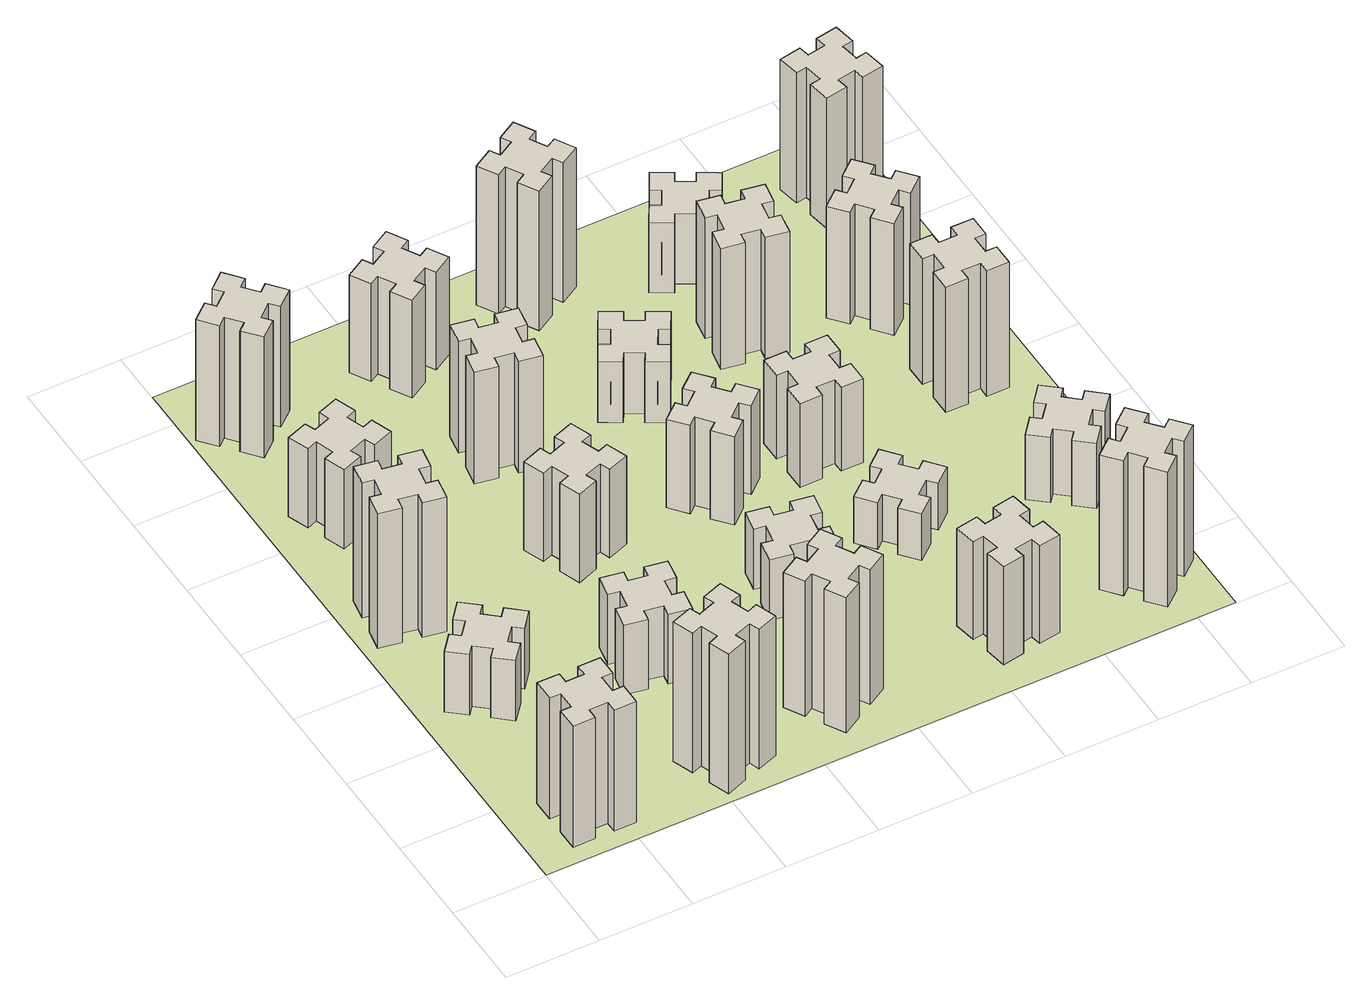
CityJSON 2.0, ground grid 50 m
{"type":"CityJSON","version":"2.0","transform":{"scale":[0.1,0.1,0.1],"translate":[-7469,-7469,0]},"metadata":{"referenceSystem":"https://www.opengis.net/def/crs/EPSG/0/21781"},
"CityObjects":{
"building1":{"type":"Building","attributes":{"class":"1000","function":"1000","usage":"1000","yearOfConstruction":2016,"roofType":"1000","measuredHeight":78,"storeysAboveGround":30,"storeysBelowGround":0},"geometry":[{"type":"Solid","lod":"1","boundaries":[[[[0,1,2,3,4,5,6,7,8,9,10,11,12,13,14,15,16,17,18,19]],[[17,16,20,21]],[[16,15,22,20]],[[15,14,23,22]],[[14,13,24,23]],[[13,12,25,24]],[[12,11,26,25]],[[11,10,27,26]],[[10,9,28,27]],[[9,8,29,28]],[[8,7,30,29]],[[7,6,31,30]],[[6,5,32,31]],[[5,4,33,32]],[[4,3,34,33]],[[3,2,35,34]],[[2,1,36,35]],[[1,0,37,36]],[[0,19,38,37]],[[19,18,39,38]],[[18,17,21,39]],[[24,25,26,27,28,29,30,31,32,33,34,35,36,37,38,39,21,20,22,23]]]]}]},
"building2":{"type":"Building","attributes":{"class":"1000","function":"1000","usage":"1000","yearOfConstruction":2016,"roofType":"1000","measuredHeight":39,"storeysAboveGround":30,"storeysBelowGround":0},"geometry":[{"type":"Solid","lod":"1","boundaries":[[[[40,41,42,43,44,45,46,47,48,49,50,51,52,53,54,55,56,57,58,59]],[[57,56,60,61]],[[56,55,62,60]],[[55,54,63,62]],[[54,53,64,63]],[[53,52,65,64]],[[52,51,66,65]],[[51,50,67,66]],[[50,49,68,67]],[[49,48,69,68]],[[48,47,70,69]],[[47,46,71,70]],[[46,45,72,71]],[[45,44,73,72]],[[44,43,74,73]],[[43,42,75,74]],[[42,41,76,75]],[[41,40,77,76]],[[40,59,78,77]],[[59,58,79,78]],[[58,57,61,79]],[[64,65,66,67,68,69,70,71,72,73,74,75,76,77,78,79,61,60,62,63]]]]}]},
"building3":{"type":"Building","attributes":{"class":"1000","function":"1000","usage":"1000","yearOfConstruction":2016,"roofType":"1000","measuredHeight":87,"storeysAboveGround":30,"storeysBelowGround":0},"geometry":[{"type":"Solid","lod":"1","boundaries":[[[[80,81,82,83,84,85,86,87,88,89,90,91,92,93,94,95,96,97,98,99]],[[97,96,100,101]],[[96,95,102,100]],[[95,94,103,102]],[[94,93,104,103]],[[93,92,105,104]],[[92,91,106,105]],[[91,90,107,106]],[[90,89,108,107]],[[89,88,109,108]],[[88,87,110,109]],[[87,86,111,110]],[[86,85,112,111]],[[85,84,113,112]],[[84,83,114,113]],[[83,82,115,114]],[[82,81,116,115]],[[81,80,117,116]],[[80,99,118,117]],[[99,98,119,118]],[[98,97,101,119]],[[104,105,106,107,108,109,110,111,112,113,114,115,116,117,118,119,101,100,102,103]]]]}]},
"building4":{"type":"Building","attributes":{"class":"1000","function":"1000","usage":"1000","yearOfConstruction":2016,"roofType":"1000","measuredHeight":51,"storeysAboveGround":30,"storeysBelowGround":0},"geometry":[{"type":"Solid","lod":"1","boundaries":[[[[120,121,122,123,124,125,126,127,128,129,130,131,132,133,134,135,136,137,138,139]],[[137,136,140,141]],[[136,135,142,140]],[[135,134,143,142]],[[134,133,144,143]],[[133,132,145,144]],[[132,131,146,145]],[[131,130,147,146]],[[130,129,148,147]],[[129,128,149,148]],[[128,127,150,149]],[[127,126,151,150]],[[126,125,152,151]],[[125,124,153,152]],[[124,123,154,153]],[[123,122,155,154]],[[122,121,156,155]],[[121,120,157,156]],[[120,139,158,157]],[[139,138,159,158]],[[138,137,141,159]],[[144,145,146,147,148,149,150,151,152,153,154,155,156,157,158,159,141,140,142,143]]]]}]},
"building5":{"type":"Building","attributes":{"class":"1000","function":"1000","usage":"1000","yearOfConstruction":2016,"roofType":"1000","measuredHeight":90,"storeysAboveGround":30,"storeysBelowGround":0},"geometry":[{"type":"Solid","lod":"1","boundaries":[[[[160,161,162,163,164,165,166,167,168,169,170,171,172,173,174,175,176,177,178,179]],[[177,176,180,181]],[[176,175,182,180]],[[175,174,183,182]],[[174,173,184,183]],[[173,172,185,184]],[[172,171,186,185]],[[171,170,187,186]],[[170,169,188,187]],[[169,168,189,188]],[[168,167,190,189]],[[167,166,191,190]],[[166,165,192,191]],[[165,164,193,192]],[[164,163,194,193]],[[163,162,195,194]],[[162,161,196,195]],[[161,160,197,196]],[[160,179,198,197]],[[179,178,199,198]],[[178,177,181,199]],[[184,185,186,187,188,189,190,191,192,193,194,195,196,197,198,199,181,180,182,183]]]]}]},
"building6":{"type":"Building","attributes":{"class":"1000","function":"1000","usage":"1000","yearOfConstruction":2016,"roofType":"1000","measuredHeight":78,"storeysAboveGround":30,"storeysBelowGround":0},"geometry":[{"type":"Solid","lod":"1","boundaries":[[[[200,201,202,203,204,205,206,207,208,209,210,211,212,213,214,215,216,217,218,219]],[[217,216,220,221]],[[216,215,222,220]],[[215,214,223,222]],[[214,213,224,223]],[[213,212,225,224]],[[212,211,226,225]],[[211,210,227,226]],[[210,209,228,227]],[[209,208,229,228]],[[208,207,230,229]],[[207,206,231,230]],[[206,205,232,231]],[[205,204,233,232]],[[204,203,234,233]],[[203,202,235,234]],[[202,201,236,235]],[[201,200,237,236]],[[200,219,238,237]],[[219,218,239,238]],[[218,217,221,239]],[[224,225,226,227,228,229,230,231,232,233,234,235,236,237,238,239,221,220,222,223]]]]}]},
"building7":{"type":"Building","attributes":{"class":"1000","function":"1000","usage":"1000","yearOfConstruction":2016,"roofType":"1000","measuredHeight":45,"storeysAboveGround":30,"storeysBelowGround":0},"geometry":[{"type":"Solid","lod":"1","boundaries":[[[[240,241,242,243,244,245,246,247,248,249,250,251,252,253,254,255,256,257,258,259]],[[257,256,260,261]],[[256,255,262,260]],[[255,254,263,262]],[[254,253,264,263]],[[253,252,265,264]],[[252,251,266,265]],[[251,250,267,266]],[[250,249,268,267]],[[249,248,269,268]],[[248,247,270,269]],[[247,246,271,270]],[[246,245,272,271]],[[245,244,273,272]],[[244,243,274,273]],[[243,242,275,274]],[[242,241,276,275]],[[241,240,277,276]],[[240,259,278,277]],[[259,258,279,278]],[[258,257,261,279]],[[264,265,266,267,268,269,270,271,272,273,274,275,276,277,278,279,261,260,262,263]]]]}]},
"building8":{"type":"Building","attributes":{"class":"1000","function":"1000","usage":"1000","yearOfConstruction":2016,"roofType":"1000","measuredHeight":57,"storeysAboveGround":30,"storeysBelowGround":0},"geometry":[{"type":"Solid","lod":"1","boundaries":[[[[280,281,282,283,284,285,286,287,288,289,290,291,292,293,294,295,296,297,298,299]],[[297,296,300,301]],[[296,295,302,300]],[[295,294,303,302]],[[294,293,304,303]],[[293,292,305,304]],[[292,291,306,305]],[[291,290,307,306]],[[290,289,308,307]],[[289,288,309,308]],[[288,287,310,309]],[[287,286,311,310]],[[286,285,312,311]],[[285,284,313,312]],[[284,283,314,313]],[[283,282,315,314]],[[282,281,316,315]],[[281,280,317,316]],[[280,299,318,317]],[[299,298,319,318]],[[298,297,301,319]],[[304,305,306,307,308,309,310,311,312,313,314,315,316,317,318,319,301,300,302,303]]]]}]},
"building9":{"type":"Building","attributes":{"class":"1000","function":"1000","usage":"1000","yearOfConstruction":2016,"roofType":"1000","measuredHeight":87,"storeysAboveGround":30,"storeysBelowGround":0},"geometry":[{"type":"Solid","lod":"1","boundaries":[[[[320,321,322,323,324,325,326,327,328,329,330,331,332,333,334,335,336,337,338,339]],[[337,336,340,341]],[[336,335,342,340]],[[335,334,343,342]],[[334,333,344,343]],[[333,332,345,344]],[[332,331,346,345]],[[331,330,347,346]],[[330,329,348,347]],[[329,328,349,348]],[[328,327,350,349]],[[327,326,351,350]],[[326,325,352,351]],[[325,324,353,352]],[[324,323,354,353]],[[323,322,355,354]],[[322,321,356,355]],[[321,320,357,356]],[[320,339,358,357]],[[339,338,359,358]],[[338,337,341,359]],[[344,345,346,347,348,349,350,351,352,353,354,355,356,357,358,359,341,340,342,343]]]]}]},
"building10":{"type":"Building","attributes":{"class":"1000","function":"1000","usage":"1000","yearOfConstruction":2016,"roofType":"1000","measuredHeight":72,"storeysAboveGround":30,"storeysBelowGround":0},"geometry":[{"type":"Solid","lod":"1","boundaries":[[[[360,361,362,363,364,365,366,367,368,369,370,371,372,373,374,375,376,377,378,379]],[[377,376,380,381]],[[376,375,382,380]],[[375,374,383,382]],[[374,373,384,383]],[[373,372,385,384]],[[372,371,386,385]],[[371,370,387,386]],[[370,369,388,387]],[[369,368,389,388]],[[368,367,390,389]],[[367,366,391,390]],[[366,365,392,391]],[[365,364,393,392]],[[364,363,394,393]],[[363,362,395,394]],[[362,361,396,395]],[[361,360,397,396]],[[360,379,398,397]],[[379,378,399,398]],[[378,377,381,399]],[[384,385,386,387,388,389,390,391,392,393,394,395,396,397,398,399,381,380,382,383]]]]}]},
"building11":{"type":"Building","attributes":{"class":"1000","function":"1000","usage":"1000","yearOfConstruction":2016,"roofType":"1000","measuredHeight":63,"storeysAboveGround":30,"storeysBelowGround":0},"geometry":[{"type":"Solid","lod":"1","boundaries":[[[[400,401,402,403,404,405,406,407,408,409,410,411,412,413,414,415,416,417,418,419]],[[417,416,420,421]],[[416,415,422,420]],[[415,414,423,422]],[[414,413,424,423]],[[413,412,425,424]],[[412,411,426,425]],[[411,410,427,426]],[[410,409,428,427]],[[409,408,429,428]],[[408,407,430,429]],[[407,406,431,430]],[[406,405,432,431]],[[405,404,433,432]],[[404,403,434,433]],[[403,402,435,434]],[[402,401,436,435]],[[401,400,437,436]],[[400,419,438,437]],[[419,418,439,438]],[[418,417,421,439]],[[424,425,426,427,428,429,430,431,432,433,434,435,436,437,438,439,421,420,422,423]]]]}]},
"building12":{"type":"Building","attributes":{"class":"1000","function":"1000","usage":"1000","yearOfConstruction":2016,"roofType":"1000","measuredHeight":39,"storeysAboveGround":30,"storeysBelowGround":0},"geometry":[{"type":"Solid","lod":"1","boundaries":[[[[440,441,442,443,444,445,446,447,448,449,450,451,452,453,454,455,456,457,458,459]],[[457,456,460,461]],[[456,455,462,460]],[[455,454,463,462]],[[454,453,464,463]],[[453,452,465,464]],[[452,451,466,465]],[[451,450,467,466]],[[450,449,468,467]],[[449,448,469,468]],[[448,447,470,469]],[[447,446,471,470]],[[446,445,472,471]],[[445,444,473,472]],[[444,443,474,473]],[[443,442,475,474]],[[442,441,476,475]],[[441,440,477,476]],[[440,459,478,477]],[[459,458,479,478]],[[458,457,461,479]],[[464,465,466,467,468,469,470,471,472,473,474,475,476,477,478,479,461,460,462,463]]]]}]},
"building13":{"type":"Building","attributes":{"class":"1000","function":"1000","usage":"1000","yearOfConstruction":2016,"roofType":"1000","measuredHeight":57,"storeysAboveGround":30,"storeysBelowGround":0},"geometry":[{"type":"Solid","lod":"1","boundaries":[[[[480,481,482,483,484,485,486,487,488,489,490,491,492,493,494,495,496,497,498,499]],[[497,496,500,501]],[[496,495,502,500]],[[495,494,503,502]],[[494,493,504,503]],[[493,492,505,504]],[[492,491,506,505]],[[491,490,507,506]],[[490,489,508,507]],[[489,488,509,508]],[[488,487,510,509]],[[487,486,511,510]],[[486,485,512,511]],[[485,484,513,512]],[[484,483,514,513]],[[483,482,515,514]],[[482,481,516,515]],[[481,480,517,516]],[[480,499,518,517]],[[499,498,519,518]],[[498,497,501,519]],[[504,505,506,507,508,509,510,511,512,513,514,515,516,517,518,519,501,500,502,503]]]]}]},
"building14":{"type":"Building","attributes":{"class":"1000","function":"1000","usage":"1000","yearOfConstruction":2016,"roofType":"1000","measuredHeight":39,"storeysAboveGround":30,"storeysBelowGround":0},"geometry":[{"type":"Solid","lod":"1","boundaries":[[[[520,521,522,523,524,525,526,527,528,529,530,531,532,533,534,535,536,537,538,539]],[[537,536,540,541]],[[536,535,542,540]],[[535,534,543,542]],[[534,533,544,543]],[[533,532,545,544]],[[532,531,546,545]],[[531,530,547,546]],[[530,529,548,547]],[[529,528,549,548]],[[528,527,550,549]],[[527,526,551,550]],[[526,525,552,551]],[[525,524,553,552]],[[524,523,554,553]],[[523,522,555,554]],[[522,521,556,555]],[[521,520,557,556]],[[520,539,558,557]],[[539,538,559,558]],[[538,537,541,559]],[[544,545,546,547,548,549,550,551,552,553,554,555,556,557,558,559,541,540,542,543]]]]}]},
"building15":{"type":"Building","attributes":{"class":"1000","function":"1000","usage":"1000","yearOfConstruction":2016,"roofType":"1000","measuredHeight":63,"storeysAboveGround":30,"storeysBelowGround":0},"geometry":[{"type":"Solid","lod":"1","boundaries":[[[[560,561,562,563,564,565,566,567,568,569,570,571,572,573,574,575,576,577,578,579]],[[577,576,580,581]],[[576,575,582,580]],[[575,574,583,582]],[[574,573,584,583]],[[573,572,585,584]],[[572,571,586,585]],[[571,570,587,586]],[[570,569,588,587]],[[569,568,589,588]],[[568,567,590,589]],[[567,566,591,590]],[[566,565,592,591]],[[565,564,593,592]],[[564,563,594,593]],[[563,562,595,594]],[[562,561,596,595]],[[561,560,597,596]],[[560,579,598,597]],[[579,578,599,598]],[[578,577,581,599]],[[584,585,586,587,588,589,590,591,592,593,594,595,596,597,598,599,581,580,582,583]]]]}]},
"building16":{"type":"Building","attributes":{"class":"1000","function":"1000","usage":"1000","yearOfConstruction":2016,"roofType":"1000","measuredHeight":90,"storeysAboveGround":30,"storeysBelowGround":0},"geometry":[{"type":"Solid","lod":"1","boundaries":[[[[600,601,602,603,604,605,606,607,608,609,610,611,612,613,614,615,616,617,618,619]],[[617,616,620,621]],[[616,615,622,620]],[[615,614,623,622]],[[614,613,624,623]],[[613,612,625,624]],[[612,611,626,625]],[[611,610,627,626]],[[610,609,628,627]],[[609,608,629,628]],[[608,607,630,629]],[[607,606,631,630]],[[606,605,632,631]],[[605,604,633,632]],[[604,603,634,633]],[[603,602,635,634]],[[602,601,636,635]],[[601,600,637,636]],[[600,619,638,637]],[[619,618,639,638]],[[618,617,621,639]],[[624,625,626,627,628,629,630,631,632,633,634,635,636,637,638,639,621,620,622,623]]]]}]},
"building17":{"type":"Building","attributes":{"class":"1000","function":"1000","usage":"1000","yearOfConstruction":2016,"roofType":"1000","measuredHeight":30,"storeysAboveGround":30,"storeysBelowGround":0},"geometry":[{"type":"Solid","lod":"1","boundaries":[[[[640,641,642,643,644,645,646,647,648,649,650,651,652,653,654,655,656,657,658,659]],[[657,656,660,661]],[[656,655,662,660]],[[655,654,663,662]],[[654,653,664,663]],[[653,652,665,664]],[[652,651,666,665]],[[651,650,667,666]],[[650,649,668,667]],[[649,648,669,668]],[[648,647,670,669]],[[647,646,671,670]],[[646,645,672,671]],[[645,644,673,672]],[[644,643,674,673]],[[643,642,675,674]],[[642,641,676,675]],[[641,640,677,676]],[[640,659,678,677]],[[659,658,679,678]],[[658,657,661,679]],[[664,665,666,667,668,669,670,671,672,673,674,675,676,677,678,679,661,660,662,663]]]]}]},
"building18":{"type":"Building","attributes":{"class":"1000","function":"1000","usage":"1000","yearOfConstruction":2016,"roofType":"1000","measuredHeight":54,"storeysAboveGround":30,"storeysBelowGround":0},"geometry":[{"type":"Solid","lod":"1","boundaries":[[[[680,681,682,683,684,685,686,687,688,689,690,691,692,693,694,695,696,697,698,699]],[[697,696,700,701]],[[696,695,702,700]],[[695,694,703,702]],[[694,693,704,703]],[[693,692,705,704]],[[692,691,706,705]],[[691,690,707,706]],[[690,689,708,707]],[[689,688,709,708]],[[688,687,710,709]],[[687,686,711,710]],[[686,685,712,711]],[[685,684,713,712]],[[684,683,714,713]],[[683,682,715,714]],[[682,681,716,715]],[[681,680,717,716]],[[680,699,718,717]],[[699,698,719,718]],[[698,697,701,719]],[[704,705,706,707,708,709,710,711,712,713,714,715,716,717,718,719,701,700,702,703]]]]}]},
"building19":{"type":"Building","attributes":{"class":"1000","function":"1000","usage":"1000","yearOfConstruction":2016,"roofType":"1000","measuredHeight":78,"storeysAboveGround":30,"storeysBelowGround":0},"geometry":[{"type":"Solid","lod":"1","boundaries":[[[[720,721,722,723,724,725,726,727,728,729,730,731,732,733,734,735,736,737,738,739]],[[737,736,740,741]],[[736,735,742,740]],[[735,734,743,742]],[[734,733,744,743]],[[733,732,745,744]],[[732,731,746,745]],[[731,730,747,746]],[[730,729,748,747]],[[729,728,749,748]],[[728,727,750,749]],[[727,726,751,750]],[[726,725,752,751]],[[725,724,753,752]],[[724,723,754,753]],[[723,722,755,754]],[[722,721,756,755]],[[721,720,757,756]],[[720,739,758,757]],[[739,738,759,758]],[[738,737,741,759]],[[744,745,746,747,748,749,750,751,752,753,754,755,756,757,758,759,741,740,742,743]]]]}]},
"building20":{"type":"Building","attributes":{"class":"1000","function":"1000","usage":"1000","yearOfConstruction":2016,"roofType":"1000","measuredHeight":87,"storeysAboveGround":30,"storeysBelowGround":0},"geometry":[{"type":"Solid","lod":"1","boundaries":[[[[760,761,762,763,764,765,766,767,768,769,770,771,772,773,774,775,776,777,778,779]],[[777,776,780,781]],[[776,775,782,780]],[[775,774,783,782]],[[774,773,784,783]],[[773,772,785,784]],[[772,771,786,785]],[[771,770,787,786]],[[770,769,788,787]],[[769,768,789,788]],[[768,767,790,789]],[[767,766,791,790]],[[766,765,792,791]],[[765,764,793,792]],[[764,763,794,793]],[[763,762,795,794]],[[762,761,796,795]],[[761,760,797,796]],[[760,779,798,797]],[[779,778,799,798]],[[778,777,781,799]],[[784,785,786,787,788,789,790,791,792,793,794,795,796,797,798,799,781,780,782,783]]]]}]},
"building21":{"type":"Building","attributes":{"class":"1000","function":"1000","usage":"1000","yearOfConstruction":2016,"roofType":"1000","measuredHeight":45,"storeysAboveGround":30,"storeysBelowGround":0},"geometry":[{"type":"Solid","lod":"1","boundaries":[[[[800,801,802,803,804,805,806,807,808,809,810,811,812,813,814,815,816,817,818,819]],[[817,816,820,821]],[[816,815,822,820]],[[815,814,823,822]],[[814,813,824,823]],[[813,812,825,824]],[[812,811,826,825]],[[811,810,827,826]],[[810,809,828,827]],[[809,808,829,828]],[[808,807,830,829]],[[807,806,831,830]],[[806,805,832,831]],[[805,804,833,832]],[[804,803,834,833]],[[803,802,835,834]],[[802,801,836,835]],[[801,800,837,836]],[[800,819,838,837]],[[819,818,839,838]],[[818,817,821,839]],[[824,825,826,827,828,829,830,831,832,833,834,835,836,837,838,839,821,820,822,823]]]]}]},
"building22":{"type":"Building","attributes":{"class":"1000","function":"1000","usage":"1000","yearOfConstruction":2016,"roofType":"1000","measuredHeight":42,"storeysAboveGround":30,"storeysBelowGround":0},"geometry":[{"type":"Solid","lod":"1","boundaries":[[[[840,841,842,843,844,845,846,847,848,849,850,851,852,853,854,855,856,857,858,859]],[[857,856,860,861]],[[856,855,862,860]],[[855,854,863,862]],[[854,853,864,863]],[[853,852,865,864]],[[852,851,866,865]],[[851,850,867,866]],[[850,849,868,867]],[[849,848,869,868]],[[848,847,870,869]],[[847,846,871,870]],[[846,845,872,871]],[[845,844,873,872]],[[844,843,874,873]],[[843,842,875,874]],[[842,841,876,875]],[[841,840,877,876]],[[840,859,878,877]],[[859,858,879,878]],[[858,857,861,879]],[[864,865,866,867,868,869,870,871,872,873,874,875,876,877,878,879,861,860,862,863]]]]}]},
"building23":{"type":"Building","attributes":{"class":"1000","function":"1000","usage":"1000","yearOfConstruction":2016,"roofType":"1000","measuredHeight":81,"storeysAboveGround":30,"storeysBelowGround":0},"geometry":[{"type":"Solid","lod":"1","boundaries":[[[[880,881,882,883,884,885,886,887,888,889,890,891,892,893,894,895,896,897,898,899]],[[897,896,900,901]],[[896,895,902,900]],[[895,894,903,902]],[[894,893,904,903]],[[893,892,905,904]],[[892,891,906,905]],[[891,890,907,906]],[[890,889,908,907]],[[889,888,909,908]],[[888,887,910,909]],[[887,886,911,910]],[[886,885,912,911]],[[885,884,913,912]],[[884,883,914,913]],[[883,882,915,914]],[[882,881,916,915]],[[881,880,917,916]],[[880,899,918,917]],[[899,898,919,918]],[[898,897,901,919]],[[904,905,906,907,908,909,910,911,912,913,914,915,916,917,918,919,901,900,902,903]]]]}]},
"building24":{"type":"Building","attributes":{"class":"1000","function":"1000","usage":"1000","yearOfConstruction":2016,"roofType":"1000","measuredHeight":72,"storeysAboveGround":30,"storeysBelowGround":0},"geometry":[{"type":"Solid","lod":"1","boundaries":[[[[920,921,922,923,924,925,926,927,928,929,930,931,932,933,934,935,936,937,938,939]],[[937,936,940,941]],[[936,935,942,940]],[[935,934,943,942]],[[934,933,944,943]],[[933,932,945,944]],[[932,931,946,945]],[[931,930,947,946]],[[930,929,948,947]],[[929,928,949,948]],[[928,927,950,949]],[[927,926,951,950]],[[926,925,952,951]],[[925,924,953,952]],[[924,923,954,953]],[[923,922,955,954]],[[922,921,956,955]],[[921,920,957,956]],[[920,939,958,957]],[[939,938,959,958]],[[938,937,941,959]],[[944,945,946,947,948,949,950,951,952,953,954,955,956,957,958,959,941,940,942,943]]]]}]},
"building25":{"type":"Building","attributes":{"class":"1000","function":"1000","usage":"1000","yearOfConstruction":2016,"roofType":"1000","measuredHeight":84,"storeysAboveGround":30,"storeysBelowGround":0},"geometry":[{"type":"Solid","lod":"1","boundaries":[[[[960,961,962,963,964,965,966,967,968,969,970,971,972,973,974,975,976,977,978,979]],[[977,976,980,981]],[[976,975,982,980]],[[975,974,983,982]],[[974,973,984,983]],[[973,972,985,984]],[[972,971,986,985]],[[971,970,987,986]],[[970,969,988,987]],[[969,968,989,988]],[[968,967,990,989]],[[967,966,991,990]],[[966,965,992,991]],[[965,964,993,992]],[[964,963,994,993]],[[963,962,995,994]],[[962,961,996,995]],[[961,960,997,996]],[[960,979,998,997]],[[979,978,999,998]],[[978,977,981,999]],[[984,985,986,987,988,989,990,991,992,993,994,995,996,997,998,999,981,980,982,983]]]]}]},
"landuse1":{"type":"LandUse","attributes":{"name":"plot1","function":"1010"},"geometry":[{"type":"MultiSurface","lod":"1","boundaries":[[[1000,1001,1002,1003]]]}]}
},
"vertices":[
[265,325,0],[265,225,0],[205,225,0],[205,105,0],[325,105,0],[325,165,0],[425,165,0],[425,105,0],[545,105,0],[545,225,0],[485,225,0],[485,325,0],[545,325,0],[545,445,0],[425,445,0],[425,385,0],[325,385,0],[325,445,0],[205,445,0],[205,325,0],[325,385,780],[325,445,780],[425,385,780],[425,445,780],[545,445,780],[545,325,780],[485,325,780],[485,225,780],[545,225,780],[545,105,780],[425,105,780],[425,165,780],[325,165,780],[325,105,780],[205,105,780],[205,225,780],[265,225,780],[265,325,780],[205,325,780],[205,445,780],
[323,1324,0],[259,1248,0],[213,1286,0],[136,1194,0],[228,1117,0],[266,1163,0],[343,1099,0],[304,1053,0],[396,976,0],[473,1068,0],[427,1106,0],[492,1183,0],[538,1144,0],[615,1236,0],[523,1313,0],[484,1267,0],[408,1332,0],[446,1378,0],[354,1455,0],[277,1363,0],[408,1332,390],[446,1378,390],[484,1267,390],[523,1313,390],[615,1236,390],[538,1144,390],[492,1183,390],[427,1106,390],[473,1068,390],[396,976,390],[304,1053,390],[343,1099,390],[266,1163,390],[228,1117,390],[136,1194,390],[213,1286,390],[259,1248,390],[323,1324,390],[277,1363,390],[354,1455,390],
[176,1924,0],[158,1825,0],[99,1836,0],[78,1717,0],[197,1697,0],[207,1756,0],[305,1738,0],[295,1679,0],[413,1658,0],[434,1777,0],[375,1787,0],[392,1885,0],[451,1875,0],[472,1993,0],[354,2014,0],[344,1955,0],[245,1972,0],[256,2031,0],[137,2052,0],[117,1934,0],[245,1972,870],[256,2031,870],[344,1955,870],[354,2014,870],[472,1993,870],[451,1875,870],[392,1885,870],[375,1787,870],[434,1777,870],[413,1658,870],[295,1679,870],[305,1738,870],[207,1756,870],[197,1697,870],[78,1717,870],[99,1836,870],[158,1825,870],[176,1924,870],[117,1934,870],[137,2052,870],
[385,2716,0],[291,2682,0],[270,2738,0],[157,2697,0],[199,2584,0],[255,2605,0],[289,2511,0],[233,2490,0],[274,2377,0],[387,2419,0],[366,2475,0],[460,2509,0],[480,2453,0],[593,2494,0],[552,2607,0],[496,2586,0],[462,2680,0],[518,2700,0],[477,2813,0],[364,2772,0],[462,2680,510],[518,2700,510],[496,2586,510],[552,2607,510],[593,2494,510],[480,2453,510],[460,2509,510],[366,2475,510],[387,2419,510],[274,2377,510],[233,2490,510],[289,2511,510],[255,2605,510],[199,2584,510],[157,2697,510],[270,2738,510],[291,2682,510],[385,2716,510],[364,2772,510],[477,2813,510],
[1106,155,0],[1200,189,0],[1220,133,0],[1333,174,0],[1292,287,0],[1236,266,0],[1202,360,0],[1258,380,0],[1217,493,0],[1104,452,0],[1125,396,0],[1031,362,0],[1010,418,0],[897,377,0],[939,264,0],[995,285,0],[1029,191,0],[973,170,0],[1014,57,0],[1127,99,0],[1029,191,900],[973,170,900],[995,285,900],[939,264,900],[897,377,900],[1010,418,900],[1031,362,900],[1125,396,900],[1104,452,900],[1217,493,900],[1258,380,900],[1202,360,900],[1236,266,900],[1292,287,900],[1333,174,900],[1220,133,900],[1200,189,900],[1106,155,900],[1127,99,900],[1014,57,900],
[308,3219,0],[384,3283,0],[423,3237,0],[515,3314,0],[438,3406,0],[392,3368,0],[327,3444,0],[373,3483,0],[296,3575,0],[204,3498,0],[243,3452,0],[166,3387,0],[128,3433,0],[36,3356,0],[113,3264,0],[159,3303,0],[223,3226,0],[177,3188,0],[254,3096,0],[346,3173,0],[223,3226,780],[177,3188,780],[159,3303,780],[113,3264,780],[36,3356,780],[128,3433,780],[166,3387,780],[243,3452,780],[204,3498,780],[296,3575,780],[373,3483,780],[327,3444,780],[392,3368,780],[438,3406,780],[515,3314,780],[423,3237,780],[384,3283,780],[308,3219,780],[346,3173,780],[254,3096,780],
[1047,916,0],[1145,898,0],[1135,839,0],[1253,818,0],[1274,937,0],[1215,947,0],[1232,1045,0],[1291,1035,0],[1312,1153,0],[1194,1174,0],[1184,1115,0],[1085,1132,0],[1096,1191,0],[977,1212,0],[957,1094,0],[1016,1084,0],[998,985,0],[939,996,0],[918,877,0],[1037,857,0],[998,985,450],[939,996,450],[1016,1084,450],[957,1094,450],[977,1212,450],[1096,1191,450],[1085,1132,450],[1184,1115,450],[1194,1174,450],[1312,1153,450],[1291,1035,450],[1232,1045,450],[1215,947,450],[1274,937,450],[1253,818,450],[1135,839,450],[1145,898,450],[1047,916,450],[1037,857,450],[918,877,450],
[1336,1846,0],[1302,1940,0],[1358,1960,0],[1317,2073,0],[1204,2032,0],[1225,1976,0],[1131,1942,0],[1110,1998,0],[997,1957,0],[1039,1844,0],[1095,1865,0],[1129,1771,0],[1073,1750,0],[1114,1637,0],[1227,1679,0],[1206,1735,0],[1300,1769,0],[1320,1713,0],[1433,1754,0],[1392,1867,0],[1300,1769,570],[1320,1713,570],[1206,1735,570],[1227,1679,570],[1114,1637,570],[1073,1750,570],[1129,1771,570],[1095,1865,570],[1039,1844,570],[997,1957,570],[1110,1998,570],[1131,1942,570],[1225,1976,570],[1204,2032,570],[1317,2073,570],[1358,1960,570],[1302,1940,570],[1336,1846,570],[1392,1867,570],[1433,1754,570],
[1744,496,0],[1657,446,0],[1627,498,0],[1523,438,0],[1583,334,0],[1635,364,0],[1685,277,0],[1633,247,0],[1693,143,0],[1797,203,0],[1767,255,0],[1854,305,0],[1884,253,0],[1988,313,0],[1928,417,0],[1876,387,0],[1826,474,0],[1878,504,0],[1818,608,0],[1714,548,0],[1826,474,870],[1878,504,870],[1876,387,870],[1928,417,870],[1988,313,870],[1884,253,870],[1854,305,870],[1767,255,870],[1797,203,870],[1693,143,870],[1633,247,870],[1685,277,870],[1635,364,870],[1583,334,870],[1523,438,870],[1627,498,870],[1657,446,870],[1744,496,870],[1714,548,870],[1818,608,870],
[1315,2527,0],[1332,2625,0],[1391,2615,0],[1412,2733,0],[1294,2754,0],[1284,2695,0],[1185,2712,0],[1196,2771,0],[1077,2792,0],[1057,2674,0],[1116,2664,0],[1098,2565,0],[1039,2576,0],[1018,2457,0],[1137,2437,0],[1147,2496,0],[1245,2478,0],[1235,2419,0],[1353,2398,0],[1374,2517,0],[1245,2478,720],[1235,2419,720],[1147,2496,720],[1137,2437,720],[1018,2457,720],[1039,2576,720],[1098,2565,720],[1116,2664,720],[1057,2674,720],[1077,2792,720],[1196,2771,720],[1185,2712,720],[1284,2695,720],[1294,2754,720],[1412,2733,720],[1391,2615,720],[1332,2625,720],[1315,2527,720],[1374,2517,720],[1353,2398,720],
[1104,3456,0],[1017,3406,0],[987,3458,0],[883,3398,0],[943,3294,0],[995,3324,0],[1045,3237,0],[993,3207,0],[1053,3103,0],[1157,3163,0],[1127,3215,0],[1214,3265,0],[1244,3213,0],[1348,3273,0],[1288,3377,0],[1236,3347,0],[1186,3434,0],[1238,3464,0],[1178,3568,0],[1074,3508,0],[1186,3434,630],[1238,3464,630],[1236,3347,630],[1288,3377,630],[1348,3273,630],[1244,3213,630],[1214,3265,630],[1127,3215,630],[1157,3163,630],[1053,3103,630],[993,3207,630],[1045,3237,630],[995,3324,630],[943,3294,630],[883,3398,630],[987,3458,630],[1017,3406,630],[1104,3456,630],[1074,3508,630],[1178,3568,630],
[2055,1047,0],[2072,1145,0],[2131,1135,0],[2152,1253,0],[2034,1274,0],[2024,1215,0],[1925,1232,0],[1936,1291,0],[1817,1312,0],[1797,1194,0],[1856,1184,0],[1838,1085,0],[1779,1096,0],[1758,977,0],[1877,957,0],[1887,1016,0],[1985,998,0],[1975,939,0],[2093,918,0],[2114,1037,0],[1985,998,390],[1975,939,390],[1887,1016,390],[1877,957,390],[1758,977,390],[1779,1096,390],[1838,1085,390],[1856,1184,390],[1797,1194,390],[1817,1312,390],[1936,1291,390],[1925,1232,390],[2024,1215,390],[2034,1274,390],[2152,1253,390],[2131,1135,390],[2072,1145,390],[2055,1047,390],[2114,1037,390],[2093,918,390],
[1839,1823,0],[1903,1746,0],[1857,1708,0],[1934,1616,0],[2026,1693,0],[1988,1739,0],[2064,1803,0],[2103,1757,0],[2195,1834,0],[2118,1926,0],[2072,1888,0],[2007,1964,0],[2053,2003,0],[1976,2095,0],[1884,2018,0],[1923,1972,0],[1846,1907,0],[1808,1953,0],[1716,1876,0],[1793,1784,0],[1846,1907,570],[1808,1953,570],[1923,1972,570],[1884,2018,570],[1976,2095,570],[2053,2003,570],[2007,1964,570],[2072,1888,570],[2118,1926,570],[2195,1834,570],[2103,1757,570],[2064,1803,570],[1988,1739,570],[2026,1693,570],[1934,1616,570],[1857,1708,570],[1903,1746,570],[1839,1823,570],[1793,1784,570],[1716,1876,570],
[2026,2497,0],[2076,2584,0],[2128,2554,0],[2188,2658,0],[2084,2718,0],[2054,2666,0],[1967,2716,0],[1997,2768,0],[1893,2828,0],[1833,2724,0],[1885,2694,0],[1835,2607,0],[1783,2637,0],[1723,2533,0],[1827,2473,0],[1857,2525,0],[1944,2475,0],[1914,2423,0],[2018,2363,0],[2078,2467,0],[1944,2475,390],[1914,2423,390],[1857,2525,390],[1827,2473,390],[1723,2533,390],[1783,2637,390],[1835,2607,390],[1885,2694,390],[1833,2724,390],[1893,2828,390],[1997,2768,390],[1967,2716,390],[2054,2666,390],[2084,2718,390],[2188,2658,390],[2128,2554,390],[2076,2584,390],[2026,2497,390],[2078,2467,390],[2018,2363,390],
[2665,258,0],[2764,276,0],[2774,217,0],[2892,237,0],[2871,356,0],[2812,345,0],[2795,444,0],[2854,454,0],[2833,572,0],[2715,551,0],[2725,492,0],[2627,475,0],[2617,534,0],[2498,513,0],[2519,395,0],[2578,405,0],[2596,307,0],[2537,297,0],[2557,178,0],[2676,199,0],[2596,307,630],[2537,297,630],[2578,405,630],[2519,395,630],[2498,513,630],[2617,534,630],[2627,475,630],[2725,492,630],[2715,551,630],[2833,572,630],[2854,454,630],[2795,444,630],[2812,345,630],[2871,356,630],[2892,237,630],[2774,217,630],[2764,276,630],[2665,258,630],[2676,199,630],[2557,178,630],
[1844,3556,0],[1757,3506,0],[1727,3558,0],[1623,3498,0],[1683,3394,0],[1735,3424,0],[1785,3337,0],[1733,3307,0],[1793,3203,0],[1897,3263,0],[1867,3315,0],[1954,3365,0],[1984,3313,0],[2088,3373,0],[2028,3477,0],[1976,3447,0],[1926,3534,0],[1978,3564,0],[1918,3668,0],[1814,3608,0],[1926,3534,900],[1978,3564,900],[1976,3447,900],[2028,3477,900],[2088,3373,900],[1984,3313,900],[1954,3365,900],[1867,3315,900],[1897,3263,900],[1793,3203,900],[1733,3307,900],[1785,3337,900],[1735,3424,900],[1683,3394,900],[1623,3498,900],[1727,3558,900],[1757,3506,900],[1844,3556,900],[1814,3608,900],[1918,3668,900],
[2628,1099,0],[2704,1163,0],[2743,1117,0],[2835,1194,0],[2758,1286,0],[2712,1248,0],[2647,1324,0],[2693,1363,0],[2616,1455,0],[2524,1378,0],[2563,1332,0],[2486,1267,0],[2448,1313,0],[2356,1236,0],[2433,1144,0],[2479,1183,0],[2543,1106,0],[2497,1068,0],[2574,976,0],[2666,1053,0],[2543,1106,300],[2497,1068,300],[2479,1183,300],[2433,1144,300],[2356,1236,300],[2448,1313,300],[2486,1267,300],[2563,1332,300],[2524,1378,300],[2616,1455,300],[2693,1363,300],[2647,1324,300],[2712,1248,300],[2758,1286,300],[2835,1194,300],[2743,1117,300],[2704,1163,300],[2628,1099,300],[2666,1053,300],[2574,976,300],
[2605,1805,0],[2605,1905,0],[2665,1905,0],[2665,2025,0],[2545,2025,0],[2545,1965,0],[2445,1965,0],[2445,2025,0],[2325,2025,0],[2325,1905,0],[2385,1905,0],[2385,1805,0],[2325,1805,0],[2325,1685,0],[2445,1685,0],[2445,1745,0],[2545,1745,0],[2545,1685,0],[2665,1685,0],[2665,1805,0],[2545,1745,540],[2545,1685,540],[2445,1745,540],[2445,1685,540],[2325,1685,540],[2325,1805,540],[2385,1805,540],[2385,1905,540],[2325,1905,540],[2325,2025,540],[2445,2025,540],[2445,1965,540],[2545,1965,540],[2545,2025,540],[2665,2025,540],[2665,1905,540],[2605,1905,540],[2605,1805,540],[2665,1805,540],[2665,1685,540],
[2664,2795,0],[2565,2812,0],[2576,2871,0],[2457,2892,0],[2437,2774,0],[2496,2764,0],[2478,2665,0],[2419,2676,0],[2398,2557,0],[2517,2537,0],[2527,2596,0],[2625,2578,0],[2615,2519,0],[2733,2498,0],[2754,2617,0],[2695,2627,0],[2712,2725,0],[2771,2715,0],[2792,2833,0],[2674,2854,0],[2712,2725,780],[2771,2715,780],[2695,2627,780],[2754,2617,780],[2733,2498,780],[2615,2519,780],[2625,2578,780],[2527,2596,780],[2517,2537,780],[2398,2557,780],[2419,2676,780],[2478,2665,780],[2496,2764,780],[2437,2774,780],[2457,2892,780],[2576,2871,780],[2565,2812,780],[2664,2795,780],[2674,2854,780],[2792,2833,780],
[3468,259,0],[3544,323,0],[3583,277,0],[3675,354,0],[3598,446,0],[3552,408,0],[3487,484,0],[3533,523,0],[3456,615,0],[3364,538,0],[3403,492,0],[3326,427,0],[3288,473,0],[3196,396,0],[3273,304,0],[3319,343,0],[3383,266,0],[3337,228,0],[3414,136,0],[3506,213,0],[3383,266,870],[3337,228,870],[3319,343,870],[3273,304,870],[3196,396,870],[3288,473,870],[3326,427,870],[3403,492,870],[3364,538,870],[3456,615,870],[3533,523,870],[3487,484,870],[3552,408,870],[3598,446,870],[3675,354,870],[3583,277,870],[3544,323,870],[3468,259,870],[3506,213,870],[3414,136,870],
[2497,3165,0],[2584,3115,0],[2554,3063,0],[2658,3003,0],[2718,3107,0],[2666,3137,0],[2716,3224,0],[2768,3194,0],[2828,3298,0],[2724,3358,0],[2694,3306,0],[2607,3356,0],[2637,3408,0],[2533,3468,0],[2473,3364,0],[2525,3334,0],[2475,3247,0],[2423,3277,0],[2363,3173,0],[2467,3113,0],[2475,3247,450],[2423,3277,450],[2525,3334,450],[2473,3364,450],[2533,3468,450],[2637,3408,450],[2607,3356,450],[2694,3306,450],[2724,3358,450],[2828,3298,450],[2768,3194,450],[2716,3224,450],[2666,3137,450],[2718,3107,450],[2658,3003,450],[2554,3063,450],[2584,3115,450],[2497,3165,450],[2467,3113,450],[2363,3173,450],
[3487,1006,0],[3552,1083,0],[3598,1044,0],[3675,1136,0],[3583,1213,0],[3544,1167,0],[3468,1232,0],[3506,1278,0],[3414,1355,0],[3337,1263,0],[3383,1224,0],[3319,1148,0],[3273,1186,0],[3196,1094,0],[3288,1017,0],[3326,1063,0],[3403,999,0],[3364,953,0],[3456,876,0],[3533,968,0],[3403,999,420],[3364,953,420],[3326,1063,420],[3288,1017,420],[3196,1094,420],[3273,1186,420],[3319,1148,420],[3383,1224,420],[3337,1263,420],[3414,1355,420],[3506,1278,420],[3468,1232,420],[3544,1167,420],[3583,1213,420],[3675,1136,420],[3598,1044,420],[3552,1083,420],[3487,1006,420],[3533,968,420],[3456,876,420],
[3225,2005,0],[3225,1905,0],[3165,1905,0],[3165,1785,0],[3285,1785,0],[3285,1845,0],[3385,1845,0],[3385,1785,0],[3505,1785,0],[3505,1905,0],[3445,1905,0],[3445,2005,0],[3505,2005,0],[3505,2125,0],[3385,2125,0],[3385,2065,0],[3285,2065,0],[3285,2125,0],[3165,2125,0],[3165,2005,0],[3285,2065,810],[3285,2125,810],[3385,2065,810],[3385,2125,810],[3505,2125,810],[3505,2005,810],[3445,2005,810],[3445,1905,810],[3505,1905,810],[3505,1785,810],[3385,1785,810],[3385,1845,810],[3285,1845,810],[3285,1785,810],[3165,1785,810],[3165,1905,810],[3225,1905,810],[3225,2005,810],[3165,2005,810],[3165,2125,810],
[3119,2563,0],[3183,2486,0],[3137,2448,0],[3214,2356,0],[3306,2433,0],[3268,2479,0],[3344,2543,0],[3383,2497,0],[3475,2574,0],[3398,2666,0],[3352,2628,0],[3287,2704,0],[3333,2743,0],[3256,2835,0],[3164,2758,0],[3203,2712,0],[3126,2647,0],[3088,2693,0],[2996,2616,0],[3073,2524,0],[3126,2647,720],[3088,2693,720],[3203,2712,720],[3164,2758,720],[3256,2835,720],[3333,2743,720],[3287,2704,720],[3352,2628,720],[3398,2666,720],[3475,2574,720],[3383,2497,720],[3344,2543,720],[3268,2479,720],[3306,2433,720],[3214,2356,720],[3137,2448,720],[3183,2486,720],[3119,2563,720],[3073,2524,720],[2996,2616,720],
[3552,3305,0],[3535,3404,0],[3594,3414,0],[3573,3532,0],[3455,3511,0],[3465,3452,0],[3367,3435,0],[3357,3494,0],[3238,3473,0],[3259,3355,0],[3318,3365,0],[3336,3267,0],[3277,3257,0],[3297,3138,0],[3416,3159,0],[3405,3218,0],[3504,3236,0],[3514,3177,0],[3632,3197,0],[3611,3316,0],[3504,3236,840],[3514,3177,840],[3405,3218,840],[3416,3159,840],[3297,3138,840],[3277,3257,840],[3336,3267,840],[3318,3365,840],[3259,3355,840],[3238,3473,840],[3357,3494,840],[3367,3435,840],[3465,3452,840],[3455,3511,840],[3573,3532,840],[3594,3414,840],[3535,3404,840],[3552,3305,840],[3611,3316,840],[3632,3197,840],
[5,3705,0],[3705,3705,0],[3705,5,0],[5,5,0]
]}
